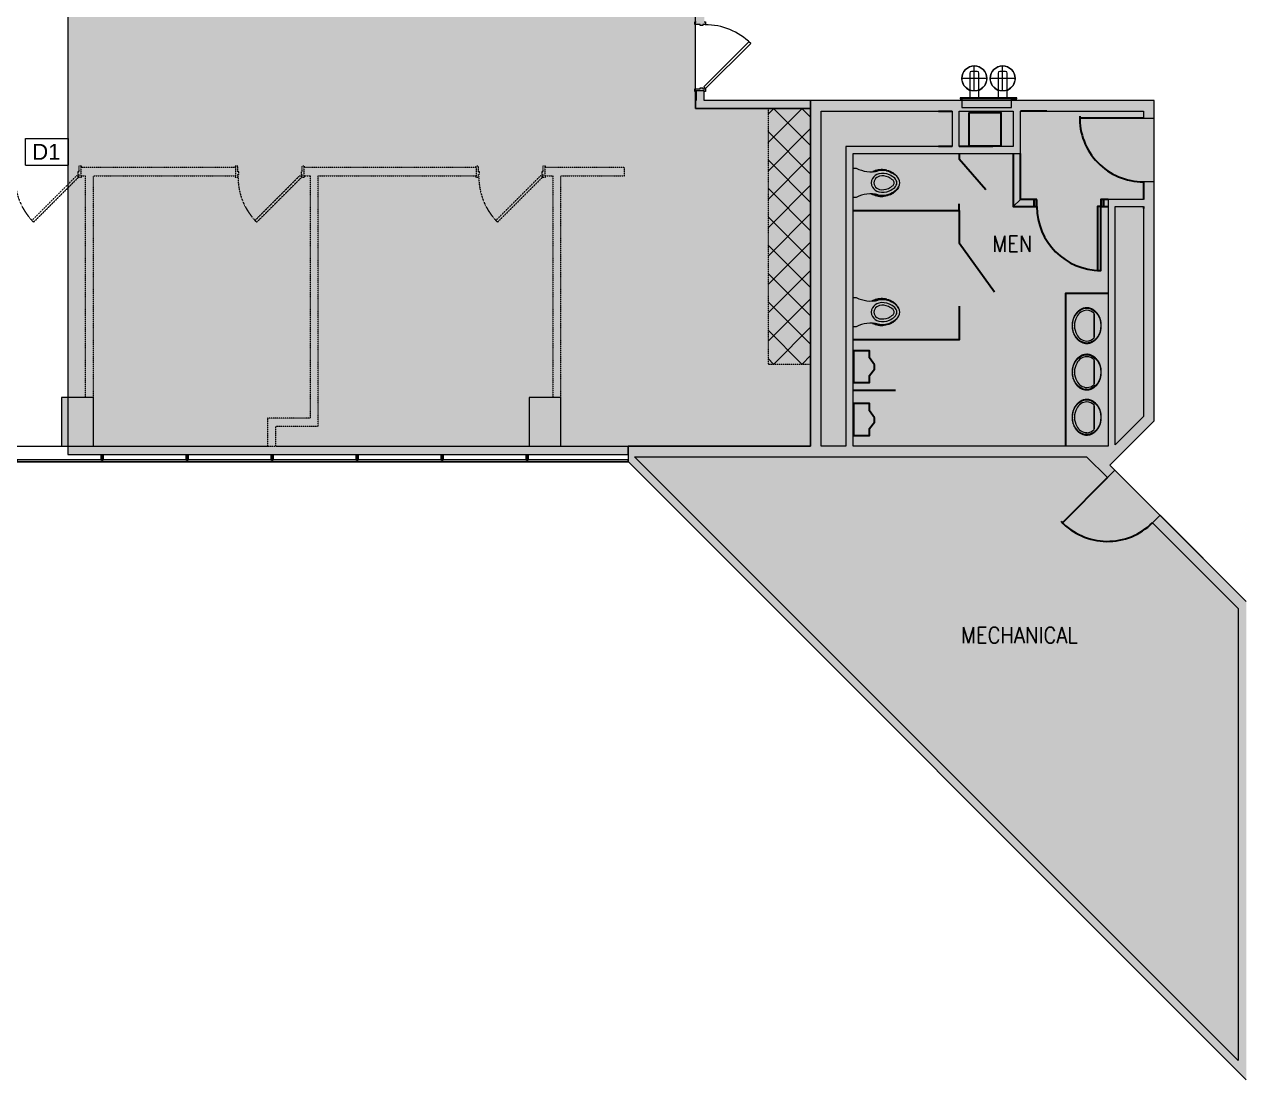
# Model space of a CAD drawing. Header units: inches. Extents: x 624 to 3494, y -709 to 770.
# Drawn here: x 2458 to 3144, y -709 to -113 of the extents above; entities that cross this region are included whole.
import ezdxf

# ---------------------------------------------------------------- set-up
doc = ezdxf.new("R2010")
doc.units = ezdxf.units.IN
doc.header["$MEASUREMENT"] = 0
doc.linetypes.add('Demolished', pattern=[0.1875, 0.125, -0.0625])
for name, color, linetype, lineweight in [('A-ANNO-KEYN', 231, 'Continuous', 9), ('A-COLS', 52, 'Continuous', 13), ('A-DETL', 90, 'Continuous', 9), ('A-DETL-GENF', 92, 'Continuous', 9), ('A-DETL-THIN', 151, 'Continuous', 9), ('A-DOOR', 31, 'Demolished', 9), ('A-GLAZ-CURT', 52, 'Continuous', 13), ('A-GLAZ-CWMG', 51, 'Continuous', 13), ('A-WALL', 113, 'Continuous', 13), ('A-WALL-PATT', 111, 'Continuous', 13), ('bb$0$A-BBASE', 250, 'Continuous', 30), ('bb$0$A-Wall-Patt', 7, 'Continuous', 9), ('dp$0$A-WALL-EXST', 7, 'Continuous', 9), ('I-WALL', 2, 'Continuous', 13), ('P-SANR-FIXT', 6, 'Continuous', 13), ('Q-CASE', 31, 'Demolished', 9), ('S-COLS', 52, 'Continuous', 13)]:
    doc.layers.add(name, color=color, linetype=linetype, lineweight=lineweight)
doc.styles.add('Arial_1', font='arial.ttf', dxfattribs={"height": 9})
doc.styles.add('Simplex', font='simplex_.ttf', dxfattribs={"width": 0.9, "height": 9})

# ---------------------------------------------------------------- blocks, each defined once
blk = doc.blocks.new('1951 Kidwell_Linked_dwg_bb$0$DR1H901-7240419-5TH FLOOR DEMOLITION')
at = {"layer": 'bb$0$A-BBASE'}
blk.add_line((317.64, -369.01), (292.19, -394.47), dxfattribs=at)
blk.add_arc((317.64, -369.01), 36, 223.29302, 315, dxfattribs=at)
blk = doc.blocks.new('1951 Kidwell_Linked_dwg_bb$0$URINAL1-7240420-5TH FLOOR DEMOLITION')
at = {"layer": 'bb$0$A-BBASE', "flags": 128}
blk.add_lwpolyline([(12, 1), (9, 5), (9, 9), (0, 9), (0, -9), (9, -9), (9, -5), (12, -1.5)], close=True, dxfattribs=at)
blk = doc.blocks.new('1951 Kidwell_Linked_dwg_bb$0$TOILET3-7240421-5TH FLOOR DEMOLITION')
at = {"layer": 'bb$0$A-BBASE'}
for p, q in [((10.7, 6.27), (12.32, 6.84)), ((12.32, -6.84), (10.97, -6.37))]:
    blk.add_line(p, q, dxfattribs=at)
for centre, radius, start, end in [((15.72, -3.12), 10.52, 90, 108.83538), ((16.24, -0.62), 8.05, 71.16462, 93.77544), ((15.16, -6.53), 14.01, 57.64617, 74.75526), ((16.24, -3.98), 11.29, 43.23991, 55.36406), ((16.24, -3.98), 11.29, 36.06108, 36.6344), ((20.07, 0), 5.93, 24.88338, 26.70119), ((15.72, 3.12), 10.52, 251.16462, 270), ((15.72, 3.12), 10.52, 270, 288.83538), ((15.7, 5.91), 13.2, 284.96262, 301.78382), ((16.24, 3.98), 11.29, 304.63594, 314.97123)]:
    blk.add_arc(centre, radius, start, end, dxfattribs=at)
blk = doc.blocks.new('1951 Kidwell_Linked_dwg_bb$0$TOILET3-V1-5TH FLOOR DEMOLITION')
at = {"layer": 'bb$0$A-BBASE'}
for p, q in [((11.22, 6.46), (12.32, 6.84)), ((12.32, -6.84), (10.46, -6.19))]:
    blk.add_line(p, q, dxfattribs=at)
for centre, radius, start, end in [((15.72, -3.12), 10.52, 90, 108.83538), ((16.24, -0.62), 8.05, 71.16462, 93.77544), ((15.16, -6.53), 14.01, 57.64617, 74.75526), ((16.24, -3.98), 11.29, 50.37568, 55.36406), ((15.72, 3.12), 10.52, 251.16462, 270), ((15.72, 3.12), 10.52, 270, 288.83538), ((15.7, 5.91), 13.2, 284.96262, 301.78382), ((16.24, 3.98), 11.29, 304.63594, 323.93892), ((20.07, 0), 5.93, 333.29881, 337.82966)]:
    blk.add_arc(centre, radius, start, end, dxfattribs=at)
blk = doc.blocks.new('1951 Kidwell_Linked_dwg_bb$0$DR1H901-7240422-5TH FLOOR DEMOLITION')
at = {"layer": 'bb$0$A-BBASE'}
blk.add_line((338, -166), (302, -166), dxfattribs=at)
blk.add_arc((338, -166), 36, 178.29302, 270, dxfattribs=at)
blk = doc.blocks.new('1951 Kidwell_Linked_dwg_bb-7240425-5TH FLOOR DEMOLITION')
at = {"layer": 'bb$0$A-BBASE'}
for p, q in [((234, -218.25), (234, -214.32)), ((198, -319.75), (174, -319.75))]:
    blk.add_line(p, q, dxfattribs=at)
at = {"layer": 'bb$0$A-BBASE', "flags": 128}
for points in [[(239.53, -162.78), (257.53, -162.78), (257.53, -181.78), (239.53, -181.78)], [(277.85, -212), (276.35, -212), (276.35, -216), (277.85, -216)], [(313.85, -216), (312.1, -216), (312.1, -252), (313.85, -252)]]:
    blk.add_lwpolyline(points, close=True, dxfattribs=at)
for points in [[(234, -186), (234, -189), (249.04, -206.28)], [(264.5, -186), (264.5, -216), (276.35, -216), (276.35, -212), (268.5, -212), (268.5, -186)], [(318, -212), (315.35, -212), (313.85, -212), (313.85, -216), (315.35, -216), (315.35, -212), (315.35, -216), (318, -216)], [(174, -218.25), (234, -218.25), (234, -236.5), (253.96, -264.1)], [(318, -265), (294, -265), (294, -351.25)], [(234, -272.25), (234, -291.25), (174, -291.25)]]:
    blk.add_lwpolyline(points, dxfattribs=at)
at = {"layer": 'bb$0$A-BBASE'}
blk.add_arc((313.85, -216), 36, 180, 270, dxfattribs=at)
at = {"layer": 'bb$0$A-Wall-Patt'}
for p, q in [((276.35, -212), (276.35, -216)), ((315.35, -216), (315.35, -212))]:
    blk.add_line(p, q, dxfattribs=at)
at = {"layer": 'bb$0$A-Wall-Patt', "flags": 128}
blk.add_lwpolyline([(264.5, -216), (268.5, -212)], close=True, dxfattribs=at)
for name, p in [('1951 Kidwell_Linked_dwg_bb$0$DR1H901-7240422-5TH FLOOR DEMOLITION', (0, 0)), ('1951 Kidwell_Linked_dwg_bb$0$TOILET3-V1-5TH FLOOR DEMOLITION', (174.18, -202.67)), ('1951 Kidwell_Linked_dwg_bb$0$TOILET3-7240421-5TH FLOOR DEMOLITION', (174.18, -275.52)), ('1951 Kidwell_Linked_dwg_bb$0$URINAL1-7240420-5TH FLOOR DEMOLITION', (174.19, -306.34)), ('1951 Kidwell_Linked_dwg_bb$0$URINAL1-7240420-5TH FLOOR DEMOLITION', (174.19, -336.23)), ('1951 Kidwell_Linked_dwg_bb$0$DR1H901-7240419-5TH FLOOR DEMOLITION', (0, 0))]:
    blk.add_blockref(name, p)
at = {"layer": 'bb$0$A-BBASE', "color": 7, "char_height": 9, "attachment_point": 2, "line_spacing_factor": 1.125731, "style": 'Simplex'}
for s, insert, width in [('MEN', (264, -232.49), 29.2893), ('MECHANICAL', (268, -453.49), 92.6409)]:
    blk.add_mtext(s, dxfattribs=dict(at, insert=insert, width=width))
blk = doc.blocks.new('1951 Kidwell_Linked_dwg_bb$0$DR1H901-7240449-5TH FLOOR DEMOLITION')
at = {"layer": 'bb$0$A-BBASE'}
blk.add_line((317.64, -369.01), (292.19, -394.47), dxfattribs=at)
blk.add_arc((317.64, -369.01), 36, 223.29302, 315, dxfattribs=at)
blk = doc.blocks.new('1951 Kidwell_Linked_dwg_bb$0$DR1H901-7240450-5TH FLOOR DEMOLITION')
at = {"layer": 'bb$0$A-BBASE'}
blk.add_line((338, -166), (302, -166), dxfattribs=at)
blk.add_arc((338, -166), 36, 178.29302, 270, dxfattribs=at)
blk = doc.blocks.new('1951 Kidwell_Linked_dwg-6963106-5TH FLOOR DEMOLITION')
at = {"layer": 'bb$0$A-BBASE'}
for p, q in [((222.34, -162), (230, -162)), ((283.49, -162), (268.5, -162)), ((230, -182), (222.34, -182)), ((252.91, -182), (234, -182)), ((338, -202), (338, -212)), ((234, -218.25), (234, -214.32)), ((338, -216), (338, -217)), ((198, -319.75), (174, -319.75))]:
    blk.add_line(p, q, dxfattribs=at)
at = {"layer": 'bb$0$A-BBASE', "flags": 128}
for points in [[(239.53, -162.78), (257.53, -162.78), (257.53, -181.78), (239.53, -181.78)], [(277.85, -212), (276.35, -212), (276.35, -216), (277.85, -216)], [(313.85, -216), (312.1, -216), (312.1, -252), (313.85, -252)]]:
    blk.add_lwpolyline(points, close=True, dxfattribs=at)
for points in [[(234, -186), (234, -189), (249.04, -206.28)], [(264.5, -186), (264.5, -216), (276.35, -216), (276.35, -212), (268.5, -212), (268.5, -186)], [(318, -212), (315.35, -212), (313.85, -212), (313.85, -216), (315.35, -216), (315.35, -212), (315.35, -216), (318, -216)], [(174, -218.25), (234, -218.25), (234, -236.5), (253.96, -264.1)], [(318, -265), (294, -265), (294, -351.25)], [(234, -272.25), (234, -291.25), (174, -291.25)]]:
    blk.add_lwpolyline(points, dxfattribs=at)
at = {"layer": 'bb$0$A-BBASE'}
blk.add_arc((313.85, -216), 36, 180, 270, dxfattribs=at)
at = {"layer": 'bb$0$A-Wall-Patt'}
for p, q in [((276.35, -212), (276.35, -216)), ((315.35, -216), (315.35, -212))]:
    blk.add_line(p, q, dxfattribs=at)
at = {"layer": 'bb$0$A-Wall-Patt', "flags": 128}
blk.add_lwpolyline([(264.5, -216), (268.5, -212)], close=True, dxfattribs=at)
for name, p in [('1951 Kidwell_Linked_dwg_bb-7240425-5TH FLOOR DEMOLITION', (0, 0)), ('1951 Kidwell_Linked_dwg_bb$0$DR1H901-7240450-5TH FLOOR DEMOLITION', (0, 0)), ('1951 Kidwell_Linked_dwg_bb$0$TOILET3-V1-5TH FLOOR DEMOLITION', (174.18, -202.67)), ('1951 Kidwell_Linked_dwg_bb$0$TOILET3-7240421-5TH FLOOR DEMOLITION', (174.18, -275.52)), ('1951 Kidwell_Linked_dwg_bb$0$URINAL1-7240420-5TH FLOOR DEMOLITION', (174.19, -306.34)), ('1951 Kidwell_Linked_dwg_bb$0$URINAL1-7240420-5TH FLOOR DEMOLITION', (174.19, -336.23)), ('1951 Kidwell_Linked_dwg_bb$0$DR1H901-7240449-5TH FLOOR DEMOLITION', (0, 0))]:
    blk.add_blockref(name, p)
at = {"layer": 'bb$0$A-BBASE', "color": 7, "char_height": 9, "attachment_point": 2, "line_spacing_factor": 1.125731, "style": 'Simplex'}
for s, insert, width in [('MEN', (264, -232.49), 29.2893), ('MECHANICAL', (268, -453.49), 92.6409)]:
    blk.add_mtext(s, dxfattribs=dict(at, insert=insert, width=width))
blk = doc.blocks.new('Door - Single - Solid Door-7296942-5TH FLOOR DEMOLITION')
at = {"layer": 'A-DOOR', "linetype": 'Continuous', "lineweight": 13}
h = blk.add_hatch(color=130, dxfattribs=at)
h.paths.add_polyline_path([(-15.63, 2.97), (-15.63, 2.22), (-15.26, 2.22), (-15.26, -2.4), (-15.63, -2.4), (-15.63, -3.15), (-14.13, -3.15), (-14.13, -1.65), (-13.63, -1.65), (-13.63, -0.15), (-14.13, -0.15), (-14.13, 2.97), (-15.26, 2.97)], flags=0)
h.paths.add_polyline_path([(21.62, -0.15), (21.62, -1.65), (22.12, -1.65), (22.12, -3.15), (23.62, -3.15), (23.62, -2.4), (23.24, -2.4), (23.24, 2.22), (23.62, 2.22), (23.6, 2.97), (22.12, 2.97), (22.12, -0.15)], flags=0)
at = {"layer": 'A-DOOR', "color": 8, "linetype": 'Continuous', "lineweight": 20}
for p, q in [((-15.63, 2.97), (-14.13, 2.97)), ((-15.63, 2.22), (-15.63, 2.97)), ((-14.13, 2.97), (-14.13, -0.15)), ((22.12, 2.97), (23.62, 2.97)), ((22.12, -0.15), (22.12, 2.97)), ((23.62, 2.97), (23.62, 2.22)), ((-15.63, -3.15), (-15.63, -2.4)), ((-14.13, -3.15), (-15.63, -3.15)), ((-14.13, -0.15), (-13.63, -0.15)), ((-14.13, -1.65), (-14.13, -3.15)), ((-13.63, -1.65), (-14.13, -1.65)), ((-13.03, -2.18), (-14.01, -3.15)), ((-14.01, -3.15), (11.45, -28.61)), ((-13.63, -0.15), (-13.63, -1.65)), ((12.42, -27.63), (-13.03, -2.18)), ((21.62, -0.15), (22.12, -0.15)), ((21.62, -1.65), (21.62, -0.15)), ((22.12, -1.65), (21.62, -1.65)), ((22.12, -3.15), (22.12, -1.65)), ((23.62, -3.15), (22.12, -3.15)), ((23.62, -2.4), (23.62, -3.15)), ((11.45, -28.61), (12.42, -27.63))]:
    blk.add_line(p, q, dxfattribs=at)
at = {"layer": 'A-DOOR', "linetype": 'Continuous'}
blk.add_arc((-14.01, -3.15), 36, 315, 0.5, dxfattribs=at)
blk = doc.blocks.new('Door - Single - Solid Door-V5-5TH FLOOR DEMOLITION')
at = {"layer": 'A-DOOR', "color": 50, "lineweight": 20}
for p, q in [((-14.01, 3.15), (11.45, 28.61)), ((12.42, 27.63), (-13.03, 2.18)), ((11.45, 28.61), (12.42, 27.63)), ((-15.63, 3.15), (-15.63, 2.4)), ((-14.13, 3.15), (-15.63, 3.15)), ((-14.13, 1.65), (-14.13, 3.15)), ((-13.63, 1.65), (-14.13, 1.65)), ((-14.13, -2.97), (-14.13, 0.15)), ((-14.13, 0.15), (-13.63, 0.15)), ((-13.03, 2.18), (-14.01, 3.15)), ((-13.63, 0.15), (-13.63, 1.65)), ((22.12, 1.65), (21.62, 1.65)), ((21.62, 1.65), (21.62, 0.15)), ((21.62, 0.15), (22.12, 0.15)), ((23.62, 3.15), (22.12, 3.15)), ((22.12, 3.15), (22.12, 1.65)), ((22.12, 0.15), (22.12, -2.97)), ((23.62, 2.4), (23.62, 3.15)), ((-15.63, -2.22), (-15.63, -2.97)), ((-15.63, -2.97), (-14.13, -2.97)), ((22.12, -2.97), (23.62, -2.97)), ((23.62, -2.97), (23.62, -2.22))]:
    blk.add_line(p, q, dxfattribs=at)
at = {"layer": 'A-DOOR', "color": 7}
blk.add_arc((-14.01, 3.15), 36, 359.5, 45, dxfattribs=at)
blk = doc.blocks.new('Door - Single - Solid Door-6962101-5TH FLOOR DEMOLITION')
at = {"layer": 'A-DOOR', "color": 50, "lineweight": 20}
for p, q in [((-14.01, 3.15), (11.45, 28.61)), ((12.42, 27.63), (-13.03, 2.18)), ((11.45, 28.61), (12.42, 27.63)), ((-15.63, 3.15), (-15.63, 2.4)), ((-14.13, 3.15), (-15.63, 3.15)), ((-14.13, 1.65), (-14.13, 3.15)), ((-13.63, 1.65), (-14.13, 1.65)), ((-14.13, -2.97), (-14.13, 0.15)), ((-14.13, 0.15), (-13.63, 0.15)), ((-13.03, 2.18), (-14.01, 3.15)), ((-13.63, 0.15), (-13.63, 1.65)), ((22.12, 1.65), (21.62, 1.65)), ((21.62, 1.65), (21.62, 0.15)), ((21.62, 0.15), (22.12, 0.15)), ((23.62, 3.15), (22.12, 3.15)), ((22.12, 3.15), (22.12, 1.65)), ((22.12, 0.15), (22.12, -2.97)), ((23.62, 2.4), (23.62, 3.15)), ((-15.63, -2.22), (-15.63, -2.97)), ((-15.63, -2.97), (-14.13, -2.97)), ((22.12, -2.97), (23.62, -2.97)), ((23.62, -2.97), (23.62, -2.22))]:
    blk.add_line(p, q, dxfattribs=at)
at = {"layer": 'A-DOOR', "color": 7}
blk.add_arc((-14.01, 3.15), 36, 359.5, 45, dxfattribs=at)
blk = doc.blocks.new('Casework 5 - Casework 1-6963078-5TH FLOOR DEMOLITION')
at = {"layer": 'Q-CASE'}
h = blk.add_hatch(dxfattribs=at)
h.set_pattern_fill('FP_5', style=0, pattern_type=2)
h.set_pattern_definition([(45, (-420, 464.25), (-8.01223, 8.01223), []), (135, (-420, 464.25), (-8.01223, -8.01223), [])])
h.paths.add_polyline_path([(-285.82, 159.39), (-270, 159.39), (-270, 303.62), (-294, 303.62), (-294, 159.39), (-289.38, 159.39)], flags=0)
at = {"layer": 'Q-CASE', "color": 7}
for p, q in [((-294, 303.62), (-294, 159.39)), ((-294, 159.39), (-270, 159.39))]:
    blk.add_line(p, q, dxfattribs=at)
blk = doc.blocks.new('Concrete-Rectangular-Column - 18 x 27-7059394-5TH FLOOR DEMOLITION')
at = {"layer": 'S-COLS', "lineweight": 9}
blk.add_hatch(color=7, dxfattribs=at).paths.add_polyline_path([(9, -13.75), (9, 13.75), (-9, 13.75), (-9, -13.75)], flags=0)
at = {"layer": 'S-COLS', "color": 8, "lineweight": 20}
for p, q in [((9, 13.75), (-9, 13.75)), ((-9, 13.75), (-9, -13.75)), ((9, -13.75), (9, 13.75)), ((-9, -13.75), (9, -13.75))]:
    blk.add_line(p, q, dxfattribs=at)
blk = doc.blocks.new('System Panel - Glazed-7349602-5TH FLOOR DEMOLITION')
at = {"layer": 'A-GLAZ-CURT', "lineweight": 9}
blk.add_hatch(color=7, dxfattribs=at).paths.add_polyline_path([(24, -1.75), (24, -0.75), (-24, -0.75), (-24, -1.75), (-23, -1.75)], flags=0)
at = {"layer": 'A-GLAZ-CURT', "color": 8, "lineweight": 20}
for p, q in [((24, -0.75), (-24, -0.75)), ((-24, -0.75), (-24, -1.75)), ((-24, -1.75), (24, -1.75)), ((24, -1.75), (24, -0.75))]:
    blk.add_line(p, q, dxfattribs=at)
blk = doc.blocks.new('System Panel - Glazed-7351562-5TH FLOOR DEMOLITION')
at = {"layer": 'A-GLAZ-CURT', "lineweight": 9}
blk.add_hatch(color=7, dxfattribs=at).paths.add_polyline_path([(28.51, -1.75), (28.51, -0.75), (-28.51, -0.75), (-28.51, -1.75), (28.41, -1.75)], flags=0)
at = {"layer": 'A-GLAZ-CURT', "color": 8, "lineweight": 20}
for p, q in [((28.51, -0.75), (-28.51, -0.75)), ((-28.51, -0.75), (-28.51, -1.75)), ((-28.51, -1.75), (28.51, -1.75)), ((28.51, -1.75), (28.51, -0.75))]:
    blk.add_line(p, q, dxfattribs=at)
blk = doc.blocks.new('Rectangular Mullion - 1_5_ x 2_5_ rectangular-7351678-5TH FLOOR DEMOLITION')
at = {"layer": 'A-GLAZ-CWMG', "lineweight": 9}
blk.add_hatch(color=7, dxfattribs=at).paths.add_polyline_path([(0, 0.75), (0.75, 0.75), (0.75, -1.75), (-0.75, -1.75), (-0.75, 0.75)], flags=0)
at = {"layer": 'A-GLAZ-CWMG', "color": 8, "lineweight": 20}
for p, q in [((-0.75, 0.75), (0.75, 0.75)), ((-0.75, -1.75), (-0.75, 0.75)), ((0.75, 0.75), (0.75, -1.75)), ((0.75, -1.75), (-0.75, -1.75))]:
    blk.add_line(p, q, dxfattribs=at)
blk = doc.blocks.new('P-Toilet-Wall-3D - Wall Mount-7476082-5TH FLOOR DEMOLITION')
at = {"layer": 'P-SANR-FIXT', "lineweight": 9}
for p, q in [((174.06, -201.29), (174.06, -194.29)), ((174.06, -194.29), (175.69, -194.29)), ((174, -201.29), (174.06, -201.29)), ((174.06, -203.79), (174, -203.79)), ((174.06, -210.79), (174.06, -203.79)), ((175.69, -210.79), (174.06, -210.79))]:
    blk.add_line(p, q, dxfattribs=at)
for centre, radius, start, end in [((184.1, -177.44), 18.83, 243.46149, 282.70404), ((189.86, -202.97), 5.71, 102.70404, 149.29596), ((189.86, -202.97), 4.24, 102.70404, 149.29596), ((190.65, -206.47), 10.93, 65.29596, 102.70404), ((190.65, -206.47), 9.3, 65.29596, 102.70404), ((190.65, -206.47), 7.83, 65.29596, 102.70404), ((189.33, -209.35), 12.47, 48.70404, 65.29596), ((189.33, -209.35), 14.09, 48.70404, 65.29596), ((195.31, -202.54), 5.03, 311.29596, 48.70404), ((189.13, -202.54), 4.87, 149.29596, 210.70404), ((189.86, -202.11), 5.71, 210.70404, 257.29596), ((189.13, -202.54), 3.4, 149.29596, 210.70404), ((189.86, -202.11), 4.24, 210.70404, 257.29596), ((190.65, -198.6), 7.83, 257.29596, 294.70404), ((189.33, -209.35), 11, 48.70404, 65.29596), ((189.33, -195.73), 11, 294.70404, 311.29596), ((189.33, -195.73), 12.47, 294.70404, 311.29596), ((195.31, -202.54), 1.93, 311.29596, 48.70404), ((195.31, -202.54), 3.4, 311.29596, 48.70404), ((184.1, -227.64), 18.83, 77.29596, 116.53851), ((190.65, -198.6), 10.93, 257.29596, 294.70404), ((190.65, -198.6), 9.3, 257.29596, 294.70404), ((189.33, -195.73), 14.09, 294.70404, 311.29596)]:
    blk.add_arc(centre, radius, start, end, dxfattribs=at)
blk = doc.blocks.new('P-Lavatory-Circular - LAVATORY-2975574-5TH FLOOR DEMOLITION')
at = {"layer": 'P-SANR-FIXT', "lineweight": 9}
for p, q in [((-6.55, 4.28), (-6.11, 4.28)), ((-6.11, 4.28), (-6.55, 4.28)), ((-6.11, 4.28), (-4.65, 4.27)), ((-4.65, 4.27), (-6.11, 4.28)), ((-4.65, 4.27), (-3.38, 4.27)), ((-3.38, 4.27), (-4.65, 4.27)), ((-3.38, 4.27), (-2.55, 4.27)), ((-2.55, 4.27), (-3.38, 4.27)), ((-2.55, 4.27), (0.05, 4.27)), ((0.05, 4.27), (-2.55, 4.27)), ((0.05, 4.27), (1.38, 4.27)), ((1.38, 4.27), (0.05, 4.27)), ((1.38, 4.27), (2.13, 4.27)), ((2.13, 4.27), (1.38, 4.27)), ((2.13, 4.27), (3.6, 4.27)), ((3.6, 4.27), (2.13, 4.27)), ((3.6, 4.27), (4.3, 4.27)), ((4.3, 4.27), (3.6, 4.27)), ((4.3, 4.27), (4.92, 4.27)), ((4.92, 4.27), (4.3, 4.27)), ((4.92, 4.27), (5.55, 4.28)), ((5.55, 4.28), (4.92, 4.27)), ((5.55, 4.28), (5.64, 4.28)), ((5.64, 4.28), (5.55, 4.28)), ((5.64, 4.28), (5.69, 4.28)), ((5.69, 4.28), (5.64, 4.28)), ((5.69, 4.28), (6.3, 4.28)), ((6.3, 4.28), (5.69, 4.28)), ((6.3, 4.28), (6.45, 4.28)), ((6.45, 4.28), (6.3, 4.28)), ((6.45, 4.28), (6.55, 4.28)), ((6.55, 4.28), (6.45, 4.28)), ((0.13, -6.89), (-0.13, -6.89)), ((-0.13, -6.89), (0.13, -6.89))]:
    blk.add_line(p, q, dxfattribs=at)
for centre, radius, start, end in [((-2.73, -0.08), 5.97, 135.09827, 178.30656), ((-2.73, -0.08), 5.97, 135.09807, 178.30671), ((-2.24, 0.23), 6.45, 181.27446, 245.20652), ((-2.24, 0.23), 6.45, 181.2743, 245.20662), ((-6.56, 3.68), 0.604, 89.78568, 131.77689), ((-6.56, 3.68), 0.604, 89.78712, 131.7784), ((2.24, 0.23), 6.45, 294.79348, 358.72554), ((2.24, 0.23), 6.45, 294.79348, 358.72555), ((6.56, 3.68), 0.604, 48.22311, 90.21432), ((6.56, 3.68), 0.604, 48.22306, 90.2145), ((2.73, -0.08), 5.97, 1.69344, 44.90173), ((2.73, -0.08), 5.97, 1.69343, 44.90173), ((-0.13, 2.98), 9.86, 240.71504, 269.98694), ((-0.13, 2.98), 9.86, 240.71498, 269.98698), ((0.13, 2.98), 9.86, 270.01306, 299.28496), ((0.13, 2.98), 9.86, 270.01306, 299.28496)]:
    blk.add_arc(centre, radius, start, end, dxfattribs=at)
blk.add_ellipse((0, 0), major_axis=(9.81, 0), ratio=0.814875, dxfattribs=at)
for points in [[(10.06, 0), (10.06, 0.3), (10.02, 0.87), (9.89, 1.58), (9.72, 2.14), (9.57, 2.56), (9.4, 2.96), (9.2, 3.36), (8.97, 3.75), (8.72, 4.13), (8.44, 4.5), (8.14, 4.86), (7.82, 5.2), (7.48, 5.53), (7.12, 5.84), (6.74, 6.14), (6.34, 6.42), (5.92, 6.68), (5.48, 6.93), (5.03, 7.15), (4.57, 7.36), (4.09, 7.55), (3.61, 7.71), (3.11, 7.86), (2.61, 7.98), (2.09, 8.08), (1.57, 8.16), (1.05, 8.22), (0.53, 8.25), (0, 8.26), (-0.53, 8.25), (-1.03, 8.22), (-1.51, 8.17), (-2.11, 8.08), (-2.72, 7.96), (-3.3, 7.8), (-3.87, 7.63), (-4.58, 7.37), (-5.37, 7), (-6.01, 6.63), (-6.49, 6.32), (-6.95, 5.98), (-7.49, 5.53), (-7.98, 5.04), (-8.33, 4.64), (-8.67, 4.21), (-9.04, 3.66), (-9.41, 2.97), (-9.7, 2.24), (-9.91, 1.51), (-10.03, 0.77), (-10.06, 0.26), (-10.06, 0)], [(-10.06, 0), (-10.06, -0.29), (-10.02, -0.87), (-9.89, -1.57), (-9.72, -2.13), (-9.57, -2.55), (-9.4, -2.96), (-9.2, -3.35), (-8.97, -3.74), (-8.72, -4.12), (-8.44, -4.49), (-8.14, -4.85), (-7.82, -5.19), (-7.48, -5.52), (-7.12, -5.84), (-6.74, -6.13), (-6.34, -6.41), (-5.92, -6.68), (-5.48, -6.92), (-5.03, -7.15), (-4.57, -7.35), (-4.09, -7.54), (-3.61, -7.71), (-3.11, -7.85), (-2.61, -7.97), (-2.09, -8.07), (-1.57, -8.15), (-1.05, -8.21), (-0.53, -8.24), (0, -8.25), (0.53, -8.24), (1.03, -8.21), (1.51, -8.16), (2.12, -8.07), (2.72, -7.95), (3.3, -7.8), (3.87, -7.62), (4.58, -7.36), (5.37, -6.99), (6.01, -6.62), (6.49, -6.31), (6.95, -5.98), (7.49, -5.53), (7.98, -5.04), (8.33, -4.63), (8.67, -4.2), (9.04, -3.65), (9.41, -2.96), (9.7, -2.24), (9.91, -1.5), (10.03, -0.76), (10.06, -0.25), (10.06, 0)]]:
    blk.add_open_spline(points, degree=3, knots=[0, 0, 0, 0, 0.033333, 0.066667, 0.083333, 0.1, 0.116667, 0.133333, 0.15, 0.166667, 0.183333, 0.2, 0.216667, 0.233333, 0.25, 0.266667, 0.283333, 0.3, 0.316667, 0.333333, 0.35, 0.366667, 0.383333, 0.4, 0.416667, 0.433333, 0.45, 0.466667, 0.483333, 0.5, 0.516667, 0.533333, 0.547917, 0.5625, 0.591667, 0.60625, 0.620833, 0.65, 0.679167, 0.708333, 0.722917, 0.7375, 0.766667, 0.795833, 0.810417, 0.825, 0.854167, 0.883333, 0.9125, 0.941667, 0.970833, 1, 1, 1, 1], dxfattribs=at)
blk = doc.blocks.new('P-Drinking_Fountain-Wall_Mounted - HI-LO-7612123-5TH FLOOR DEMOLITION')
at = {"layer": 'P-SANR-FIXT', "lineweight": 9}
for p, q in [((19.07, 1.44), (19.07, 15.56)), ((35.07, 1.44), (35.07, 15.56)), ((26.25, 8.5), (12, 8.5)), ((16.44, 11.5), (16.44, -2.85)), ((16.44, 11.5), (16.44, -3)), ((20.69, 12.5), (17.44, 12.5)), ((20.69, 12.5), (17.44, 12.5)), ((21.69, -2.85), (21.69, 11.5)), ((21.69, -3), (21.69, 11.5)), ((42.25, 8.5), (28, 8.5)), ((32.44, 11.5), (32.44, -2.85)), ((32.44, 11.5), (32.44, -3)), ((36.69, 12.5), (33.44, 12.5)), ((36.69, 12.5), (33.44, 12.5)), ((37.69, -2.85), (37.69, 11.5)), ((37.69, -3), (37.69, 11.5)), ((43.07, -2.5), (11.07, -2.5)), ((11.07, -2.5), (11.07, -3)), ((11.07, -2.5), (11.07, -3)), ((43.07, -2.5), (11.07, -2.5)), ((11.07, -3), (12.08, -3)), ((11.07, -3), (12.08, -3)), ((40.08, -3), (43.07, -3)), ((40.08, -3), (43.07, -3)), ((43.07, -3), (43.07, -2.5)), ((43.07, -3), (43.07, -2.5))]:
    blk.add_line(p, q, dxfattribs=at)
for centre in [(19.07, 8.5), (35.07, 8.5)]:
    blk.add_circle(centre, 7.06, dxfattribs=at)
for centre, radius, start, end in [((19.07, 8.5), 7.06, 360, 180), ((35.07, 8.5), 7.06, 360, 180), ((19.07, 8.5), 7.06, 180, 247.97977), ((17.44, 11.5), 1, 90, 180), ((17.44, 11.5), 1, 90, 180), ((20.69, 11.5), 1, 360, 90), ((20.69, 11.5), 1, 360, 90), ((19.07, 8.5), 7.06, 292.02023, 360), ((35.07, 8.5), 7.06, 180, 247.98002), ((33.44, 11.5), 1, 90, 180), ((33.44, 11.5), 1, 90, 180), ((36.69, 11.5), 1, 0, 90), ((36.69, 11.5), 1, 360, 90), ((35.07, 8.5), 7.06, 292.01998, 360), ((16.59, -2.85), 0.15, 180, 270), ((21.54, -2.85), 0.15, 270, 0), ((32.59, -2.85), 0.15, 180, 270), ((37.54, -2.85), 0.15, 270, 360)]:
    blk.add_arc(centre, radius, start, end, dxfattribs=at)
blk = doc.blocks.new('Keynote Tag - Keynote Number - Boxed-135510-5TH FLOOR DEMOLITION')
at = {"layer": 'A-ANNO-KEYN'}
for p, q in [((-0.125, -0.0792), (-0.125, 0.0781)), ((-0.125, 0.0781), (0.125, 0.0781)), ((0.125, 0.0781), (0.125, -0.0792)), ((-0.125, -0.0792), (0.125, -0.0792))]:
    blk.add_line(p, q, dxfattribs=at)

msp = doc.modelspace()

# ---------------------------------------------------------------- hatches: boundary and pattern name
at = {"layer": 'A-COLS', "lineweight": 9}
h = msp.add_hatch(color=7, dxfattribs=at)
h.paths.add_polyline_path([(3147.91, -709), (3147.91, -438.89), (3099.25, -390.23), (3095, -394.47), (3143.41, -442.87), (3143.41, -698.14), (2802.52, -357.25), (3057.79, -357.25), (3069.55, -369.01), (3073.79, -364.77), (3070.96, -361.94), (3095.91, -337), (3095.91, -202), (3089.91, -202), (3089.91, -212), (3069.91, -212), (3069.91, -351.25), (2925.91, -351.25), (2925.91, -186), (3020.41, -186), (3020.41, -162), (3089.91, -162), (3089.91, -166), (3095.91, -166), (3095.91, -156), (2901.91, -156), (2901.91, -351.25), (2798.91, -351.25), (2798.91, -360), (3004.82, -565.91)], flags=0)
h.paths.add_polyline_path([(3221.27, -365.52), (3229.54, -357.25), (3493.99, -357.25), (3493.99, -351.25), (3393.91, -351.25), (3393.91, -156), (3199.91, -156), (3199.91, -166), (3205.91, -166), (3205.91, -162), (3268.91, -162), (3268.91, -186), (3369.91, -186), (3369.91, -351.25), (3225.91, -351.25), (3225.91, -208), (3205.91, -208), (3205.91, -202), (3199.91, -202), (3199.91, -344.16), (3218.83, -363.09)], flags=0)
h.paths.add_polyline_path([(3373.91, -351.25), (3373.91, -182), (3272.91, -182), (3272.91, -162), (3387.91, -162), (3387.91, -351.25)], flags=0)
h.paths.add_polyline_path([(3221.91, -351.25), (3215.48, -351.25), (3205.91, -341.68), (3205.91, -212), (3221.91, -212), (3221.91, -337.61)], flags=0)
h.paths.add_polyline_path([(2921.91, -351.25), (2907.91, -351.25), (2907.91, -162), (2981.91, -162), (2981.91, -182), (2921.91, -182), (2921.91, -351.07)], flags=0)
h.paths.add_polyline_path([(3073.91, -350.51), (3073.91, -216), (3089.91, -216), (3089.91, -334.51), (3086.81, -337.61)], flags=0)
h.paths.add_polyline_path([(3016.41, -182), (2985.91, -182), (2985.91, -162), (3016.41, -162)], flags=0)
h.paths.add_polyline_path([(3383.91, -84), (3393.91, -84), (3393.91, 122), (3387.91, 122), (3387.91, 48), (3322.91, 48), (3322.91, 162), (3387.91, 162), (3387.91, 157.44), (3393.91, 157.44), (3393.91, 168), (3213.91, 168), (3213.91, 114), (3219.91, 114), (3219.91, 162), (3316.91, 162), (3316.91, -78), (3219.91, -78), (3219.91, -30), (3213.91, -30), (3213.91, -84), (3347.91, -84), (3347.91, -78), (3322.91, -78), (3322.91, 34), (3387.91, 34), (3387.91, -78), (3383.91, -78)], flags=0)
h.paths.add_polyline_path([(2972.91, -84), (3081.91, -84), (3081.91, -30), (3075.91, -30), (3075.91, -78), (2978.91, -78), (2978.91, 162), (3075.91, 162), (3075.91, 114), (3081.91, 114), (3081.91, 168), (2901.91, 168), (2901.91, 156), (2907.91, 156), (2907.91, 162), (2972.91, 162), (2972.91, 114), (2907.91, 114), (2907.91, 120), (2901.91, 120), (2901.91, -84), (2911.91, -84), (2911.91, -78), (2907.91, -78), (2907.91, 42), (2972.91, 42), (2972.91, -78), (2947.91, -78), (2947.91, -84)], flags=0)
h.paths.add_polyline_path([(3081.91, 12), (3081.91, 72), (3075.91, 72), (3075.91, 12)], flags=0)
h.paths.add_polyline_path([(3213.91, 12), (3219.91, 12), (3219.91, 72), (3213.91, 72), (3213.91, 67.3)], flags=0)
h.paths.add_polyline_path([(3387.91, 38), (3322.91, 38), (3322.91, 44), (3387.91, 44)], flags=0)
h.paths.add_polyline_path([(2907.91, 48), (2907.91, 108), (2972.91, 108), (2972.91, 48), (2947.91, 48)], flags=0)
at = {"layer": 'A-DETL-GENF'}
h = msp.add_hatch(color=9, dxfattribs=at)
h.paths.add_polyline_path([(3143.41, -698.14), (3143.41, -442.87), (3095, -394.47), (3099.25, -390.23), (3073.79, -364.77), (3069.55, -369.01), (3057.79, -357.25), (2802.52, -357.25), (3133.9, -688.63)], flags=0)
h.paths.add_polyline_path([(3240.65, -351.25), (3369.91, -351.25), (3369.91, -186), (3268.91, -186), (3268.91, -162), (3205.91, -162), (3205.91, -166), (3199.91, -166), (3199.91, -202), (3205.91, -202), (3205.91, -208), (3225.91, -208), (3225.91, -351.25), (3239.68, -351.25)], flags=0)
h.paths.add_polyline_path([(3373.91, -351.25), (3387.91, -351.25), (3387.91, -162), (3317.91, -162), (3317.91, -182), (3373.91, -182), (3373.91, -350.48)], flags=0)
h.paths.add_polyline_path([(3065.97, -351.25), (3069.91, -351.25), (3069.91, -212), (3089.91, -212), (3089.91, -202), (3095.91, -202), (3095.91, -166), (3089.91, -166), (3089.91, -162), (3020.41, -162), (3020.41, -186), (2925.91, -186), (2925.91, -351.25), (3060.27, -351.25)], flags=0)
h.paths.add_polyline_path([(3215.48, -351.25), (3221.91, -351.25), (3221.91, -212), (3205.91, -212), (3205.91, -341.68), (3208.39, -344.16)], flags=0)
h.paths.add_polyline_path([(2921.91, -351.25), (2921.91, -182), (2981.91, -182), (2981.91, -162), (2907.91, -162), (2907.91, -351.25)], flags=0)
h.paths.add_polyline_path([(3073.91, -350.51), (3089.91, -334.51), (3089.91, -216), (3073.91, -216), (3073.91, -338.62)], flags=0)
h.paths.add_polyline_path([(3272.91, -182), (3313.91, -182), (3313.91, -162), (3272.91, -162)], flags=0)
h.paths.add_polyline_path([(3016.41, -182), (3016.41, -162), (2985.91, -162), (2985.91, -182), (3004.82, -182)], flags=0)
h.paths.add_polyline_path([(3347.91, -84), (3383.91, -84), (3383.91, -78), (3387.91, -78), (3387.91, 34), (3322.91, 34), (3322.91, -78), (3347.91, -78)], flags=0)
h.paths.add_polyline_path([(2947.91, -84), (2947.91, -78), (2972.91, -78), (2972.91, 42), (2907.91, 42), (2907.91, -78), (2911.91, -78), (2911.91, -84)], flags=0)
h.paths.add_polyline_path([(3219.91, -78), (3316.91, -78), (3316.91, 162), (3219.91, 162), (3219.91, 114), (3213.91, 114), (3213.91, 72), (3219.91, 72), (3219.91, 12), (3213.91, 12), (3213.91, -30), (3219.91, -30), (3219.91, -75.6)], flags=0)
h.paths.add_polyline_path([(3075.91, -78), (3075.91, -30), (3081.91, -30), (3081.91, 12), (3075.91, 12), (3075.91, 72), (3081.91, 72), (3081.91, 114), (3075.91, 114), (3075.91, 162), (2978.91, 162), (2978.91, -78), (3004.82, -78)], flags=0)
h.paths.add_polyline_path([(3387.91, 38), (3387.91, 44), (3322.91, 44), (3322.91, 38), (3347.91, 38)], flags=0)
h.paths.add_polyline_path([(3387.91, 48), (3387.91, 122), (3393.91, 122), (3393.91, 157.44), (3387.91, 157.44), (3387.91, 162), (3322.91, 162), (3322.91, 48), (3347.91, 48)], flags=0)
h.paths.add_polyline_path([(2972.61, 48), (2972.91, 48), (2972.91, 108), (2907.91, 108), (2907.91, 48), (2947.91, 48)], flags=0)
h.paths.add_polyline_path([(2907.91, 114), (2972.91, 114), (2972.91, 162), (2907.91, 162), (2907.91, 156), (2901.91, 156), (2901.91, 120), (2907.91, 120)], flags=0)
h.paths.add_polyline_path([(2357.03, 210.62), (2452.91, 210.62), (2452.91, 333), (2232.91, 333), (2232.91, 327), (2228.91, 327), (2228.91, 210.62), (2352.41, 210.62)], flags=0)
h = msp.add_hatch(color=9, dxfattribs=at)
h.paths.add_polyline_path([(2597.13, -356), (2798.91, -356), (2798.91, -351.25), (2901.91, -351.25), (2901.91, -160.63), (2836.91, -160.63), (2836.91, -150.94), (2836.53, -150.94), (2836.53, -149.44), (2836.91, -149.44), (2836.91, -113.19), (2836.53, -113.19), (2836.53, -111.69), (2836.91, -111.69), (2836.91, 141.38), (2482.41, 141.38), (2482.41, 9), (2496.91, 9), (2496.91, -9), (2482.41, -9), (2482.41, -323.75), (2496.91, -323.75), (2496.91, -351.25), (2482.41, -351.25), (2482.41, -356), (2595.22, -356)], flags=0)
h.paths.add_polyline_path([(2742.91, -351.25), (2742.91, -323.75), (2760.91, -323.75), (2760.91, -351.25)], flags=0)
h.paths.add_polyline_path([(2760.91, -9), (2742.91, -9), (2742.91, 9), (2760.91, 9)], flags=0)
at = {"layer": 'A-WALL-PATT', "lineweight": 9}
h = msp.add_hatch(color=7, dxfattribs=at)
h.paths.add_polyline_path([(2841.91, -156), (2841.91, -150.56), (2837.28, -150.56), (2837.28, -156), (2841.68, -156)], flags=0)
h.paths.add_polyline_path([(2837.28, -112.06), (2841.91, -112.06), (2841.91, 146), (2837.28, 146), (2837.28, 67.3)], flags=0)
for points in [[(2841.68, -160.63), (2901.91, -160.63), (2901.91, -156), (2836.91, -156), (2836.91, -160.63)], [(2989.53, -156), (3015.41, -156), (3015.41, -155.13), (2987.41, -155.13), (2987.41, -156)]]:
    msp.add_hatch(color=7, dxfattribs=at).paths.add_polyline_path(points, flags=0)

# ---------------------------------------------------------------- linework, layer by layer
at = {"layer": 'A-COLS', "color": 8, "lineweight": 20}
for p, q in [((2975.91, -156), (2901.91, -156)), ((2901.91, -156), (2901.91, -351.25)), ((3016.41, -156), (2975.91, -156)), ((3095.91, -156), (3016.41, -156)), ((3095.91, -166), (3095.91, -156)), ((2907.91, -351.25), (2907.91, -162)), ((2907.91, -162), (2981.91, -162)), ((2981.91, -162), (2981.91, -182)), ((2985.91, -182), (2985.91, -162)), ((2985.91, -162), (3016.41, -162)), ((3016.41, -162), (3016.41, -182)), ((3020.41, -186), (3020.41, -162)), ((3020.41, -162), (3089.91, -162)), ((3089.91, -162), (3089.91, -166)), ((3089.91, -166), (3095.91, -166)), ((2981.91, -182), (2921.91, -182)), ((2921.91, -182), (2921.91, -351.25)), ((3016.41, -182), (2985.91, -182)), ((2925.91, -351.25), (2925.91, -186)), ((2925.91, -186), (3020.41, -186)), ((3095.91, -202), (3089.91, -202)), ((3089.91, -202), (3089.91, -212)), ((3095.91, -337), (3095.91, -202)), ((3089.91, -212), (3069.91, -212)), ((3069.91, -212), (3069.91, -216)), ((3069.91, -216), (3069.91, -351.25)), ((3073.91, -350.51), (3073.91, -216)), ((3073.91, -216), (3089.91, -216)), ((3089.91, -216), (3089.91, -334.51)), ((3089.91, -334.51), (3073.91, -350.51)), ((3070.96, -361.94), (3095.91, -337)), ((2901.91, -351.25), (2798.91, -351.25)), ((2798.91, -351.25), (2798.91, -360)), ((2921.91, -351.25), (2907.91, -351.25)), ((3069.91, -351.25), (2925.91, -351.25)), ((2798.91, -360), (3147.91, -709)), ((3143.41, -698.14), (2802.52, -357.25)), ((2802.52, -357.25), (3057.79, -357.25)), ((3057.79, -357.25), (3069.55, -369.01)), ((3073.79, -364.77), (3070.96, -361.94)), ((3069.55, -369.01), (3073.79, -364.77)), ((3099.25, -390.23), (3095, -394.47)), ((3147.91, -438.89), (3099.25, -390.23)), ((3095, -394.47), (3143.41, -442.87)), ((3143.41, -442.87), (3143.41, -698.14))]:
    msp.add_line(p, q, dxfattribs=at)
at = {"layer": 'A-DETL'}
for p, q in [((2985.91, -186), (2985.91, -189)), ((2985.91, -189), (3000.95, -206.28)), ((2925.91, -218.25), (2985.91, -218.25)), ((2985.91, -218.25), (2985.91, -214.32)), ((2985.91, -218.25), (2985.91, -236.5)), ((2985.91, -236.5), (3005.86, -264.1)), ((3069.91, -265), (3045.91, -265)), ((3045.91, -265), (3045.91, -351.25)), ((2985.91, -272.25), (2985.91, -291.25)), ((2985.91, -291.25), (2925.91, -291.25)), ((2935.1, -297.34), (2926.1, -297.34)), ((2935.1, -301.34), (2935.1, -297.34)), ((2938.1, -305.34), (2935.1, -301.34)), ((2935.1, -311.34), (2938.1, -307.84)), ((2938.1, -307.84), (2938.1, -305.34)), ((2926.1, -315.34), (2935.1, -315.34)), ((2935.1, -315.34), (2935.1, -311.34)), ((2949.91, -319.75), (2925.91, -319.75)), ((2935.1, -327.23), (2926.1, -327.23)), ((2935.1, -331.23), (2935.1, -327.23)), ((2938.1, -335.23), (2935.1, -331.23)), ((2938.1, -337.73), (2938.1, -335.23)), ((2935.1, -341.23), (2938.1, -337.73)), ((2935.1, -345.23), (2935.1, -341.23)), ((2926.1, -345.23), (2935.1, -345.23))]:
    msp.add_line(p, q, dxfattribs=at)
at = {"layer": 'A-DETL-THIN'}
for p, q in [((2482.41, 141.38), (2482.41, -356)), ((2836.91, -160.63), (2836.91, 141.38)), ((3095.91, -156), (2901.91, -156)), ((2901.91, -156), (2901.91, -351.25)), ((3095.91, -337), (3095.91, -156)), ((2901.91, -160.63), (2836.91, -160.63)), ((2901.91, -351.25), (2901.91, -160.63)), ((3070.96, -361.94), (3095.91, -337)), ((2482.41, -356), (2798.91, -356)), ((2901.91, -351.25), (2798.91, -351.25)), ((2798.91, -351.25), (2798.91, -360)), ((2798.91, -356), (2798.91, -351.25)), ((2798.91, -351.25), (2901.91, -351.25)), ((2798.91, -360), (3147.91, -709)), ((3147.91, -438.89), (3070.96, -361.94))]:
    msp.add_line(p, q, dxfattribs=at)
at = {"layer": 'A-WALL', "color": 8, "lineweight": 20}
for p, q in [((2841.91, -150.56), (2837.28, -150.56)), ((2837.28, -150.56), (2837.28, -156)), ((2841.91, -156), (2841.91, -150.56)), ((2837.28, -156), (2836.91, -156)), ((2836.91, -156), (2836.91, -160.63)), ((2901.91, -156), (2841.91, -156)), ((2901.91, -160.63), (2901.91, -156)), ((2836.91, -160.63), (2901.91, -160.63))]:
    msp.add_line(p, q, dxfattribs=at)
at = {"layer": 'A-WALL', "color": 50, "linetype": 'Demolished', "lineweight": 20}
for p, q in [((2577.34, -193.95), (2489.84, -193.95)), ((2489.84, -193.95), (2489.84, -198.57)), ((2489.84, -198.57), (2492.28, -198.57)), ((2492.28, -198.57), (2492.28, -323.75)), ((2496.91, -198.57), (2577.34, -198.57)), ((2496.91, -323.75), (2496.91, -198.57)), ((2577.34, -198.57), (2577.34, -193.95)), ((2713.34, -193.95), (2615.84, -193.95)), ((2615.84, -193.95), (2615.84, -198.57)), ((2615.84, -198.57), (2619.28, -198.57)), ((2619.28, -198.57), (2619.28, -335.38)), ((2623.91, -198.57), (2713.34, -198.57)), ((2623.91, -340), (2623.91, -198.57)), ((2713.34, -198.57), (2713.34, -193.95)), ((2796.91, -193.95), (2751.84, -193.95)), ((2751.84, -193.95), (2751.84, -198.57)), ((2751.84, -198.57), (2756.28, -198.57)), ((2756.28, -198.57), (2756.28, -323.75)), ((2760.91, -198.57), (2796.91, -198.57)), ((2760.91, -323.75), (2760.91, -198.57)), ((2796.91, -198.57), (2796.91, -193.95)), ((2595.22, -335.38), (2595.22, -351.25)), ((2619.28, -335.38), (2595.22, -335.38)), ((2599.85, -351.25), (2599.85, -340)), ((2599.85, -340), (2623.91, -340)), ((2595.22, -351.25), (2599.85, -351.25))]:
    msp.add_line(p, q, dxfattribs=at)
at = {"layer": 'A-WALL', "lineweight": 9}
for p, q in [((2360.15, -351.25), (2478.91, -351.25)), ((2496.91, -351.25), (2595.22, -351.25)), ((2599.85, -351.25), (2742.91, -351.25)), ((2760.91, -351.25), (2798.91, -351.25)), ((2798.91, -360.25), (2215.6, -360.25)), ((2798.91, -360.25), (2798.91, -360))]:
    msp.add_line(p, q, dxfattribs=at)
at = {"layer": 'I-WALL', "color": 8, "lineweight": 20}
for p, q in [((3015.41, -155.13), (2987.41, -155.13)), ((2987.41, -155.13), (2987.41, -160)), ((3015.41, -160), (3015.41, -155.13)), ((2987.41, -160), (3015.41, -160))]:
    msp.add_line(p, q, dxfattribs=at)

# ---------------------------------------------------------------- block references
at = {"layer": 'A-ANNO-KEYN', "xscale": 95.99999999999994, "yscale": 95.99999999999994, "zscale": 95.99999999999994}
msp.add_blockref('Keynote Tag - Keynote Number - Boxed-135510-5TH FLOOR DEMOLITION', (2470.59, -184.98), dxfattribs=at)
at = {"layer": 'A-DOOR', "linetype": 'Continuous', "lineweight": 13, "rotation": 89.99999999999991}
msp.add_blockref('Door - Single - Solid Door-7296942-5TH FLOOR DEMOLITION', (2839.5, -135.31), dxfattribs=at)
at = {"layer": 'A-DOOR', "color": 7, "rotation": 180}
for name, p in [('Door - Single - Solid Door-6962101-5TH FLOOR DEMOLITION', (2474.59, -196.17)), ('Door - Single - Solid Door-V5-5TH FLOOR DEMOLITION', (2600.59, -196.17)), ('Door - Single - Solid Door-V5-5TH FLOOR DEMOLITION', (2736.59, -196.17))]:
    msp.add_blockref(name, p, dxfattribs=at)
at = {"layer": 'A-GLAZ-CURT', "lineweight": 9}
for name, p in [('System Panel - Glazed-7349602-5TH FLOOR DEMOLITION', (2477.88, -358.14)), ('System Panel - Glazed-7349602-5TH FLOOR DEMOLITION', (2525.88, -358.14)), ('System Panel - Glazed-7349602-5TH FLOOR DEMOLITION', (2573.88, -358.14)), ('System Panel - Glazed-7349602-5TH FLOOR DEMOLITION', (2621.88, -358.14)), ('System Panel - Glazed-7349602-5TH FLOOR DEMOLITION', (2669.88, -358.14)), ('System Panel - Glazed-7349602-5TH FLOOR DEMOLITION', (2717.88, -358.14)), ('System Panel - Glazed-7351562-5TH FLOOR DEMOLITION', (2770.39, -358.14))]:
    msp.add_blockref(name, p, dxfattribs=at)
at = {"layer": 'A-GLAZ-CWMG', "lineweight": 9, "extrusion": (0, 0, -1), "rotation": 180}
for p in [(-2501.88, -358.14), (-2549.88, -358.14), (-2597.88, -358.14), (-2645.88, -358.14), (-2693.88, -358.14), (-2741.88, -358.14)]:
    msp.add_blockref('Rectangular Mullion - 1_5_ x 2_5_ rectangular-7351678-5TH FLOOR DEMOLITION', p, dxfattribs=at)
at = {"layer": 'dp$0$A-WALL-EXST', "color": 250, "lineweight": 30}
msp.add_blockref('1951 Kidwell_Linked_dwg-6963106-5TH FLOOR DEMOLITION', (2751.91, 0), dxfattribs=at)
at = {"layer": 'P-SANR-FIXT', "lineweight": 9}
for name, p in [('P-Drinking_Fountain-Wall_Mounted - HI-LO-7612123-5TH FLOOR DEMOLITION', (2975.32, -152.12)), ('P-Toilet-Wall-3D - Wall Mount-7476082-5TH FLOOR DEMOLITION', (2751.91, 0)), ('P-Toilet-Wall-3D - Wall Mount-7476082-5TH FLOOR DEMOLITION', (2751.91, -73.02))]:
    msp.add_blockref(name, p, dxfattribs=at)
at = {"layer": 'P-SANR-FIXT', "lineweight": 9, "rotation": 269.9999999999779}
for p in [(3057.84, -283.19), (3057.84, -309.44), (3057.84, -334.94)]:
    msp.add_blockref('P-Lavatory-Circular - LAVATORY-2975574-5TH FLOOR DEMOLITION', p, dxfattribs=at)
at = {"layer": 'Q-CASE', "color": 7}
msp.add_blockref('Casework 5 - Casework 1-6963078-5TH FLOOR DEMOLITION', (3171.91, -464.25), dxfattribs=at)
at = {"layer": 'S-COLS', "lineweight": 9}
for p in [(2487.91, -337.5), (2751.91, -337.5)]:
    msp.add_blockref('Concrete-Rectangular-Column - 18 x 27-7059394-5TH FLOOR DEMOLITION', p, dxfattribs=at)

# ---------------------------------------------------------------- texts
at = {"layer": 'A-ANNO-KEYN', "insert": (2462.31, -180.53), "char_height": 9, "width": 19.695, "attachment_point": 1, "style": 'Arial_1'}
msp.add_mtext('D1', dxfattribs=at)

doc.saveas('drawing.dxf')
